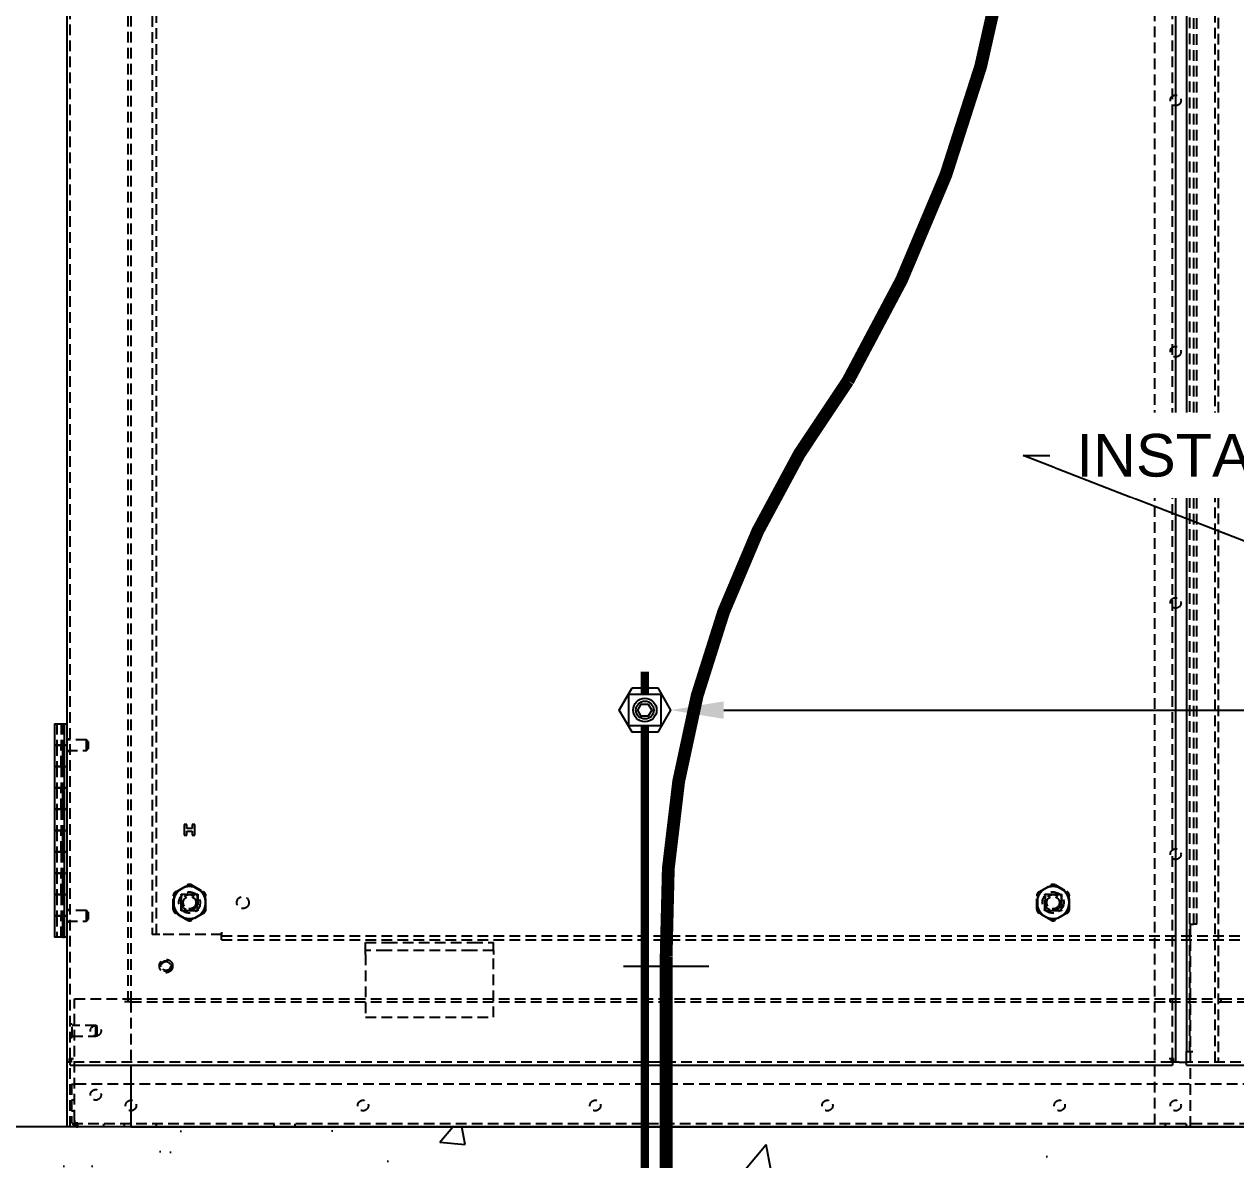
# Model space of a CAD drawing. Header units: feet. Extents: x -208 to 2089, y -974 to 342.
# Drawn here: x 1051.3 to 1079.71, y 93.46 to 120.08 of the extents above; entities that cross this region are included whole.
import ezdxf
from ezdxf import colors
from ezdxf.entities.mleader import LeaderData, LeaderLine
from ezdxf.math import Vec2, Vec3

# ---------------------------------------------------------------- set-up
doc = ezdxf.new("R2010")
doc.units = ezdxf.units.FT
doc.header["$MEASUREMENT"] = 0
doc.linetypes.add('HIDDEN', pattern=[0.375, 0.25, -0.125])
for name, color, linetype in [('CONC-HATCH', 253, 'Continuous'), ('E-CABL-FO', 120, 'FIBER_OPTIC'), ('E-CABL-UG4', 64, 'GROUND_WIRE_G4'), ('E-DETL', 7, 'Continuous'), ('E-EQPM-ENCL', 8, 'Continuous'), ('G-ANNO-TEXT', 1, 'Continuous')]:
    doc.layers.add(name, color=color, linetype=linetype)
doc.styles.add('NEI-A', font='arial.ttf', dxfattribs={"height": 0.1})
doc.linetypes.add('FIBER_OPTIC', pattern='A,0.2,-0.05,0,-0.05,0.2,-0.15,["FO",Standard,S=0.1,R=0,X=-0.04,Y=-0.05],-0.25,0.2,-0.05,0,-0.05', length=1.2)
doc.linetypes.add('GROUND_WIRE_G4', pattern='A,1,-0.2,["G4",Standard,S=0.1,R=0,X=-0.1,Y=-0.05],-0.2', length=1.4)

msp = doc.modelspace()

# ---------------------------------------------------------------- hatches: boundary and pattern name
at = {"layer": 'CONC-HATCH'}
h = msp.add_hatch(dxfattribs=at)
h.set_pattern_fill('AR-CONC', color=256)
h.set_pattern_definition([(50, (1053.63, 57.507), (7.1726, -0.6275), [0.75, -8.25]), (355, (1053.63, 57.507), (-1.3875, 7.5219), [0.6, -6.6]), (100.451, (1054.228, 57.4545), (5.7851, 6.8944), [0.6374, -7.0114]), (46.184, (1053.63, 59.507), (10.6724, -1.6552), [1.125, -12.375]), (96.636, (1054.52, 59.369), (9.3466, 9.7412), [0.9561, -10.5171]), (351.184, (1053.63, 59.507), (9.3466, 9.7412), [0.9, -9.9]), (21, (1054.63, 59.007), (5.96907, -4.0262), [0.75, -8.25]), (326, (1054.63, 59.007), (2.43315, 7.2515), [0.6, -6.6]), (71.451, (1055.1276, 58.671), (8.4022, 3.2253), [0.6374, -7.0114]), (37.5, (1053.6301, 57.5068), (0.1216, 3.32894), [0, -6.52, 0, -6.7, 0, -6.625]), (7.5, (1053.63, 57.5068), (2.6307, 3.94412), [0, -3.82, 0, -6.37, 0, -2.525]), (327.5, (1051.4, 57.5068), (5.33822, -0.22555), [0, -2.5, 0, -7.8, 0, -10.35]), (317.5, (1050.4, 57.507), (5.83186, 1.00105), [0, -3.25, 0, -5.18, 0, -7.35])])
h.paths.add_polyline_path([(1091.24978, 94.22906), (1091.24978, 90.22906), (1110.30141, 90.22906), (1110.30141, 94.22906), (1102.80141, 94.22906), (1102.8014, 94.22905)])
h.paths.add_polyline_path([(1089.24978, 90.22906), (1089.24978, 94.22906), (1067.35303, 94.22906), (1067.35303, 90.22906)])
h.paths.add_polyline_path([(1065.35303, 90.22906), (1065.35303, 94.22906), (1053.80141, 94.22906), (1046.30141, 94.22906), (1046.30141, 90.22906)])

# ---------------------------------------------------------------- linework, layer by layer
msp.add_line((1052.30141, 94.22906), (1046.30141, 94.22906))
at = {"flags": 128}
msp.add_lwpolyline([(1067.35303, 97.99029), (1065.35303, 97.99029)], dxfattribs=at)
at = {"layer": 'E-CABL-FO', "linetype": 'Continuous', "const_width": 0.3, "flags": 128}
msp.add_lwpolyline([(1074.79044, 133.81665), (1074.79044, 127.02501, -0.13387688), (1070.61842, 111.72272, 0.16576368), (1066.35303, 98.22906), (1066.35303, 65.22906)], format="xyb", dxfattribs=at)
at = {"layer": 'E-CABL-UG4', "linetype": 'Continuous', "const_width": 0.2, "flags": 128}
for points in [[(1065.85384, 104.36669), (1065.85384, 104.90255)], [(1065.85384, 103.63644), (1065.85384, 65.22906)]]:
    msp.add_lwpolyline(points, dxfattribs=at)
at = {"layer": 'E-DETL', "color": 4, "linetype": 'Continuous'}
for points in [[(1065.55241, 104.52148), (1066.15394, 104.52148), (1066.45471, 104.00054), (1066.15394, 103.4796), (1065.55241, 103.4796), (1065.25164, 104.00054)], [(1066.23455, 104.36669), (1065.47313, 104.36669), (1065.47313, 103.63644), (1066.23455, 103.63644)], [(1065.7702, 104.14063), (1065.93392, 104.14063), (1066.01578, 103.99884), (1065.93392, 103.85706), (1065.7702, 103.85706), (1065.68834, 103.99884)]]:
    msp.add_lwpolyline(points, close=True, dxfattribs=at)
at = {"layer": 'E-DETL'}
msp.add_lwpolyline([(1046.30141, 90.22906), (1110.30141, 90.22906), (1110.30141, 94.22906), (1046.30141, 94.22906)], close=True, dxfattribs=at)
at = {"layer": 'E-DETL', "color": 4, "linetype": 'Continuous'}
for radius in [0.27537, 0.20908]:
    msp.add_circle((1065.85384, 104.00156), radius, dxfattribs=at)
at = {"layer": 'E-EQPM-ENCL', "linetype": 'HIDDEN'}
for p, q in [((1077.80141, 154.15706), (1077.80141, 94.22906)), ((1052.37342, 95.82906), (1052.37342, 150.50665)), ((1053.72941, 149.15706), (1053.72941, 97.15706)), ((1053.80141, 149.15706), (1053.80141, 97.15706)), ((1078.22942, 95.82906), (1078.22942, 149.10705)), ((1078.62338, 149.11606), (1078.62338, 95.99906)), ((1079.22942, 95.74906), (1079.22942, 149.10706)), ((1079.30142, 149.10706), (1079.30142, 95.74906)), ((1054.30141, 147.64506), (1054.30141, 98.74106)), ((1054.39841, 98.74106), (1054.39841, 147.64506)), ((1078.72941, 98.97906), (1078.72941, 147.40706)), ((1078.80141, 98.97906), (1078.80141, 147.40706)), ((1052.0639, 103.67605), (1052.06391, 103.17706)), ((1052.16629, 103.67605), (1052.16629, 103.17706)), ((1052.20253, 103.67605), (1052.20253, 103.17706)), ((1052.24642, 103.67606), (1052.30141, 103.67606)), ((1052.0639, 103.17706), (1052.0639, 102.67706)), ((1052.1663, 102.67706), (1052.1663, 103.17706)), ((1052.20253, 103.17706), (1052.20253, 103.17706)), ((1052.23809, 103.17606), (1052.30141, 103.17606)), ((1052.24641, 103.17706), (1052.24641, 103.17706)), ((1052.30141, 103.17706), (1052.24641, 103.17706)), ((1052.37341, 103.31655), (1052.3014, 103.31655)), ((1052.76141, 103.30105), (1052.3014, 103.30105)), ((1052.37341, 103.31756), (1052.30142, 103.31756)), ((1052.76141, 103.30206), (1052.30142, 103.30206)), ((1052.80142, 103.26205), (1052.76141, 103.30206)), ((1052.76141, 103.05105), (1052.76141, 103.30105)), ((1052.8014, 103.26106), (1052.76141, 103.30105)), ((1052.80141, 103.26206), (1052.80142, 103.17706)), ((1052.80142, 103.17706), (1052.80141, 103.09206)), ((1052.3014, 103.05105), (1052.76141, 103.05105)), ((1052.3014, 103.03557), (1052.37341, 103.03557)), ((1052.30142, 103.05206), (1052.76141, 103.05206)), ((1052.30142, 103.03656), (1052.37341, 103.03656)), ((1052.76141, 103.05206), (1052.80142, 103.09206)), ((1052.76141, 103.05105), (1052.8014, 103.09106)), ((1052.80141, 103.09206), (1052.80141, 103.09106)), ((1052.0639, 102.67605), (1052.06391, 102.17706)), ((1052.16629, 102.67605), (1052.16629, 102.17706)), ((1052.20253, 102.67706), (1052.20253, 102.67706)), ((1052.20253, 102.67605), (1052.20253, 102.17706)), ((1052.24641, 102.67706), (1052.24641, 102.67706)), ((1052.24641, 102.67706), (1052.30141, 102.67706)), ((1052.30141, 102.67606), (1052.24642, 102.67605)), ((1052.0639, 102.17706), (1052.0639, 101.67706)), ((1052.1663, 101.67706), (1052.1663, 102.17706)), ((1052.20253, 102.17706), (1052.20253, 102.17706)), ((1052.23809, 102.17606), (1052.30141, 102.17606)), ((1052.24641, 102.17706), (1052.24641, 102.17706)), ((1052.30141, 102.17706), (1052.24641, 102.17706)), ((1052.0639, 101.67607), (1052.06391, 101.17706)), ((1052.16629, 101.67607), (1052.16629, 101.17706)), ((1052.20253, 101.67706), (1052.20253, 101.67706)), ((1052.20253, 101.67607), (1052.20253, 101.17706)), ((1052.24641, 101.67706), (1052.24641, 101.67706)), ((1052.24641, 101.67706), (1052.30141, 101.67706)), ((1052.30141, 101.67606), (1052.24642, 101.67607)), ((1052.0639, 101.17706), (1052.0639, 100.67706)), ((1052.1663, 100.67706), (1052.1663, 101.17706)), ((1052.20253, 101.17706), (1052.20253, 101.17706)), ((1052.23809, 101.17606), (1052.30141, 101.17606)), ((1052.24641, 101.17706), (1052.24641, 101.17706)), ((1052.30141, 101.17706), (1052.24641, 101.17706)), ((1055.11141, 101.31706), (1055.05141, 101.31706)), ((1055.05141, 101.31706), (1055.05141, 101.06706)), ((1055.11141, 101.22406), (1055.11141, 101.31706)), ((1055.24141, 101.22406), (1055.11141, 101.22406)), ((1055.11141, 101.06706), (1055.11141, 101.16006)), ((1055.11141, 101.16006), (1055.24141, 101.16006)), ((1055.30141, 101.31706), (1055.24141, 101.31706)), ((1055.24141, 101.31706), (1055.24141, 101.22406)), ((1055.24141, 101.16006), (1055.24141, 101.06706)), ((1055.30141, 101.06706), (1055.30141, 101.31706)), ((1055.05141, 101.06706), (1055.11141, 101.06706)), ((1055.24141, 101.06706), (1055.30141, 101.06706)), ((1052.0639, 100.67607), (1052.06391, 100.17706)), ((1052.16629, 100.67607), (1052.16629, 100.17706)), ((1052.20253, 100.67706), (1052.20253, 100.67706)), ((1052.20253, 100.67607), (1052.20253, 100.17706)), ((1052.24641, 100.67706), (1052.24641, 100.67706)), ((1052.24641, 100.67706), (1052.30141, 100.67706)), ((1052.30141, 100.67606), (1052.24642, 100.67606)), ((1052.0639, 100.17706), (1052.0639, 99.67706)), ((1052.1663, 99.67706), (1052.1663, 100.17706)), ((1052.20253, 100.17706), (1052.20253, 100.17706)), ((1052.23809, 100.17606), (1052.30141, 100.17606)), ((1052.24641, 100.17706), (1052.24641, 100.17706)), ((1052.24641, 100.17706), (1052.30141, 100.17706)), ((1054.84569, 99.74042), (1055.1232, 99.90064)), ((1055.13141, 99.88642), (1054.8539, 99.72622)), ((1055.49891, 99.72622), (1055.2214, 99.88642)), ((1055.22961, 99.90064), (1055.50711, 99.74042)), ((1075.0957, 99.74042), (1075.3732, 99.90064)), ((1075.38141, 99.88642), (1075.1039, 99.72622)), ((1075.74891, 99.72622), (1075.4714, 99.88642)), ((1075.47961, 99.90064), (1075.75712, 99.74042)), ((1052.0639, 99.67607), (1052.06391, 99.17706)), ((1052.16629, 99.67607), (1052.16629, 99.17706)), ((1052.20253, 99.67706), (1052.20253, 99.67706)), ((1052.20253, 99.67607), (1052.20253, 99.17706)), ((1052.24641, 99.67706), (1052.24641, 99.67706)), ((1052.24641, 99.67706), (1052.30141, 99.67706)), ((1052.30141, 99.67606), (1052.24642, 99.67607)), ((1054.79249, 99.32785), (1054.79249, 99.64827)), ((1054.80891, 99.64827), (1054.80891, 99.32785)), ((1054.98091, 99.68356), (1055.37191, 99.68356)), ((1054.98091, 99.29256), (1054.98091, 99.68356)), ((1054.98891, 99.48806), (1054.98891, 99.63556)), ((1054.98891, 99.34056), (1054.98891, 99.48806)), ((1055.17641, 99.67556), (1055.02891, 99.67556)), ((1055.32391, 99.67556), (1055.17641, 99.67556)), ((1055.36391, 99.48806), (1055.36391, 99.63556)), ((1055.36391, 99.34056), (1055.36391, 99.48806)), ((1055.37191, 99.68356), (1055.37191, 99.29256)), ((1055.5439, 99.64827), (1055.5439, 99.32785)), ((1055.56032, 99.32785), (1055.56032, 99.64827)), ((1075.04249, 99.32785), (1075.04249, 99.64827)), ((1075.05891, 99.64827), (1075.05891, 99.32785)), ((1075.23041, 99.68356), (1075.62141, 99.68356)), ((1075.23041, 99.29256), (1075.23041, 99.68356)), ((1075.23891, 99.63556), (1075.23891, 99.48806)), ((1075.23891, 99.48806), (1075.23891, 99.34056)), ((1075.42641, 99.67556), (1075.27891, 99.67556)), ((1075.57391, 99.67556), (1075.42641, 99.67556)), ((1075.61391, 99.63556), (1075.61391, 99.48806)), ((1075.61391, 99.48806), (1075.61391, 99.34056)), ((1075.62141, 99.68356), (1075.62141, 99.29256)), ((1075.7939, 99.64827), (1075.7939, 99.32785)), ((1075.81032, 99.32785), (1075.81032, 99.64827)), ((1052.0639, 99.17706), (1052.0639, 98.67706)), ((1052.1663, 98.67706), (1052.1663, 99.17706)), ((1052.20253, 99.17706), (1052.20253, 99.17706)), ((1052.23809, 99.17606), (1052.30141, 99.17606)), ((1052.24641, 99.17706), (1052.24641, 99.17706)), ((1052.30141, 99.17706), (1052.24641, 99.17706)), ((1052.37341, 99.31657), (1052.3014, 99.31657)), ((1052.76141, 99.30106), (1052.3014, 99.30106)), ((1052.37341, 99.31756), (1052.30142, 99.31756)), ((1052.76141, 99.30206), (1052.30142, 99.30206)), ((1052.80142, 99.26206), (1052.76141, 99.30206)), ((1052.76141, 99.05106), (1052.76141, 99.30106)), ((1052.8014, 99.26105), (1052.76141, 99.30106)), ((1052.80141, 99.26206), (1052.80142, 99.17706)), ((1052.80142, 99.17706), (1052.80141, 99.09206)), ((1055.1232, 99.07548), (1054.84569, 99.2357)), ((1054.8539, 99.2499), (1055.13141, 99.08968)), ((1055.37191, 99.29256), (1054.98091, 99.29256)), ((1055.02891, 99.30056), (1055.17641, 99.30056)), ((1055.17641, 99.30056), (1055.32391, 99.30056)), ((1055.2214, 99.08968), (1055.49891, 99.2499)), ((1055.50711, 99.2357), (1055.22961, 99.07548)), ((1075.3732, 99.07548), (1075.0957, 99.2357)), ((1075.1039, 99.2499), (1075.38141, 99.08968)), ((1075.62141, 99.29256), (1075.23041, 99.29256)), ((1075.27891, 99.30056), (1075.42641, 99.30056)), ((1075.42641, 99.30056), (1075.57391, 99.30056)), ((1075.4714, 99.08968), (1075.74891, 99.2499)), ((1075.75712, 99.2357), (1075.47961, 99.07548)), ((1052.3014, 99.05106), (1052.76141, 99.05106)), ((1052.3014, 99.03556), (1052.37341, 99.03556)), ((1052.30142, 99.05206), (1052.76141, 99.05206)), ((1052.30142, 99.03656), (1052.37341, 99.03656)), ((1052.76141, 99.05206), (1052.80142, 99.09205)), ((1052.76141, 99.05106), (1052.8014, 99.09106)), ((1052.80141, 99.09206), (1052.80141, 99.09106)), ((1078.64941, 94.22906), (1078.64941, 98.97906)), ((1078.64941, 98.97906), (1078.72941, 98.97906)), ((1078.80141, 98.97906), (1078.72941, 98.97906)), ((1052.2464, 98.67706), (1052.24641, 98.67706)), ((1054.47841, 98.74106), (1054.30141, 98.74106)), ((1055.92941, 98.74106), (1054.47841, 98.74106)), ((1055.92941, 98.79006), (1055.92941, 98.74106)), ((1055.92941, 98.61306), (1055.92941, 98.74106)), ((1055.92941, 98.71006), (1100.67341, 98.71006)), ((1055.92941, 98.61306), (1100.67341, 98.61306)), ((1059.30141, 98.55056), (1059.80141, 98.55056)), ((1059.30141, 98.36306), (1059.30141, 98.55056)), ((1059.80141, 98.36306), (1059.30141, 98.36306)), ((1059.30141, 98.27306), (1059.30141, 98.36306)), ((1059.80141, 98.55056), (1061.80141, 98.55056)), ((1061.80141, 98.36306), (1059.80141, 98.36306)), ((1061.80141, 98.55056), (1062.30141, 98.55056)), ((1062.30141, 98.36306), (1061.80141, 98.36306)), ((1062.30141, 98.36306), (1062.30141, 98.55056)), ((1062.30141, 98.36306), (1062.30141, 98.27306)), ((1059.30141, 98.27306), (1059.30141, 96.80056)), ((1062.30141, 96.80056), (1062.30141, 98.27306)), ((1052.47666, 94.38106), (1052.47666, 97.22906)), ((1052.47666, 97.22906), (1053.8014, 97.22906)), ((1053.8014, 97.22906), (1078.1649, 97.22906)), ((1078.1649, 97.22906), (1078.1649, 97.15707)), ((1078.16491, 97.22906), (1079.36991, 97.22906)), ((1079.36991, 97.15707), (1079.36991, 97.22906)), ((1079.36991, 97.22906), (1102.80169, 97.22906)), ((1053.72941, 97.15706), (1053.64941, 97.15706)), ((1053.80141, 97.15706), (1053.72941, 97.15706)), ((1053.8014, 97.15707), (1078.1649, 97.15707)), ((1053.80141, 97.15706), (1053.80141, 95.67706)), ((1053.80141, 97.07706), (1053.80141, 97.07706)), ((1078.16491, 97.15706), (1078.16491, 97.15706)), ((1078.16491, 97.15706), (1079.36991, 97.15706)), ((1079.36991, 97.15707), (1102.80141, 97.15706)), ((1079.36991, 97.15706), (1079.36991, 97.15706)), ((1052.4234, 96.63531), (1052.37341, 96.63531)), ((1052.9784, 96.60406), (1052.4234, 96.60406)), ((1052.42341, 96.32281), (1052.42341, 96.63531)), ((1052.9784, 96.35406), (1052.9784, 96.60406)), ((1052.99841, 96.58405), (1052.9784, 96.60406)), ((1059.30141, 96.80056), (1062.30141, 96.80056)), ((1052.37341, 96.32281), (1052.4234, 96.32281)), ((1052.4234, 96.35406), (1052.9784, 96.35406)), ((1052.9784, 96.35406), (1052.99841, 96.37406)), ((1052.99841, 96.58406), (1052.99841, 96.37406)), ((1052.37342, 95.74906), (1052.39884, 95.74906)), ((1052.37343, 95.82906), (1052.37343, 95.82906)), ((1052.39883, 95.82907), (1052.39883, 95.74906)), ((1078.20401, 95.74906), (1052.39884, 95.74906)), ((1078.14942, 95.82906), (1078.14943, 95.82906)), ((1078.20401, 95.74906), (1078.20401, 95.82907)), ((1078.22942, 95.74906), (1078.20401, 95.74906)), ((1078.30143, 95.74906), (1078.30141, 95.74906)), ((1104.20397, 95.74906), (1078.55139, 95.74906)), ((1078.55139, 95.74906), (1078.55139, 95.74906)), ((1078.70339, 95.99906), (1078.70339, 95.99906)), ((1052.37341, 94.22906), (1052.37341, 95.67706)), ((1052.40466, 95.22906), (1052.47666, 95.22906)), ((1052.40466, 95.22906), (1052.40466, 94.38106)), ((1104.12616, 95.22906), (1052.47666, 95.22906)), ((1052.47666, 94.85406), (1052.40465, 94.85406)), ((1052.40465, 94.60405), (1052.47666, 94.60405)), ((1052.47666, 94.22906), (1052.47666, 94.38106)), ((1052.45294, 94.26994), (1052.50207, 94.32258)), ((1052.47666, 94.32257), (1052.55666, 94.32257)), ((1052.48199, 94.30106), (1052.47666, 94.30106)), ((1052.47666, 94.26995), (1052.55666, 94.26995)), ((1052.55666, 94.30106), (1052.48199, 94.30106)), ((1052.55666, 94.32258), (1052.55666, 94.30106)), ((1052.55666, 94.30106), (1052.55666, 94.29535)), ((1104.04616, 94.30106), (1052.55666, 94.30106)), ((1052.55666, 94.25182), (1052.55666, 94.29535)), ((1052.55666, 94.25182), (1052.55666, 94.22906)), ((1053.15465, 94.30106), (1053.15465, 94.22905)), ((1053.65465, 94.22905), (1053.65465, 94.30106)), ((1054.40466, 94.22906), (1054.40466, 94.30106)), ((1057.15465, 94.30106), (1057.15465, 94.22905)), ((1057.65465, 94.22905), (1057.65465, 94.30106)), ((1078.05141, 94.30106), (1078.05141, 94.22905)), ((1078.55141, 94.22905), (1078.55141, 94.30106))]:
    msp.add_line(p, q, dxfattribs=at)
at = {"layer": 'E-EQPM-ENCL', "linetype": 'Continuous'}
for p, q in [((1052.30142, 150.53206), (1052.30142, 95.74906)), ((1078.30142, 95.74906), (1078.30142, 149.10706)), ((1078.55139, 149.11606), (1078.55139, 95.99906)), ((1052.00891, 103.67606), (1052.23809, 103.67606)), ((1052.00891, 103.67605), (1052.00891, 103.17706)), ((1052.23809, 103.67606), (1052.24642, 103.67606)), ((1052.24642, 103.67706), (1052.30142, 103.67706)), ((1052.24642, 98.67706), (1052.24642, 103.67706)), ((1052.20253, 103.17706), (1052.00891, 103.17706)), ((1052.00891, 103.17706), (1052.00891, 102.67706)), ((1052.00891, 103.17606), (1052.23809, 103.17606)), ((1052.24641, 103.17706), (1052.20253, 103.17706)), ((1052.20253, 102.67706), (1052.20253, 103.17706)), ((1052.00891, 102.67706), (1052.20253, 102.67706)), ((1052.23809, 102.67606), (1052.00891, 102.67606)), ((1052.00891, 102.67605), (1052.00891, 102.17706)), ((1052.20253, 102.67706), (1052.24641, 102.67706)), ((1052.24642, 102.67605), (1052.23809, 102.67606)), ((1052.20253, 102.17706), (1052.00891, 102.17706)), ((1052.00891, 102.17706), (1052.00891, 101.67706)), ((1052.00891, 102.17606), (1052.23809, 102.17606)), ((1052.24641, 102.17706), (1052.20253, 102.17706)), ((1052.20253, 101.67706), (1052.20253, 102.17706)), ((1052.00891, 101.67706), (1052.20253, 101.67706)), ((1052.00891, 101.67607), (1052.00891, 101.17706)), ((1052.23809, 101.67606), (1052.00891, 101.67606)), ((1052.20253, 101.67706), (1052.24641, 101.67706)), ((1052.24642, 101.67607), (1052.23809, 101.67606)), ((1052.20253, 101.17706), (1052.00891, 101.17706)), ((1052.00891, 101.17706), (1052.00891, 100.67706)), ((1052.00891, 101.17606), (1052.23809, 101.17606)), ((1052.24641, 101.17706), (1052.20253, 101.17706)), ((1052.20253, 100.67706), (1052.20253, 101.17706)), ((1052.00891, 100.67706), (1052.20253, 100.67706)), ((1052.00891, 100.67607), (1052.00891, 100.17706)), ((1052.23809, 100.67606), (1052.00891, 100.67606)), ((1052.20253, 100.67706), (1052.24641, 100.67706)), ((1052.24642, 100.67606), (1052.23809, 100.67606)), ((1052.20253, 100.17706), (1052.00891, 100.17706)), ((1052.00891, 100.17706), (1052.00891, 99.67706)), ((1052.00891, 100.17606), (1052.23809, 100.17606)), ((1052.24641, 100.17706), (1052.20253, 100.17706)), ((1052.20253, 99.67706), (1052.20253, 100.17706)), ((1052.00891, 99.67706), (1052.20253, 99.67706)), ((1052.00891, 99.67607), (1052.00891, 99.17706)), ((1052.23809, 99.67606), (1052.00891, 99.67606)), ((1052.20253, 99.67706), (1052.24641, 99.67706)), ((1052.24642, 99.67607), (1052.23809, 99.67606)), ((1052.20253, 99.17706), (1052.00891, 99.17706)), ((1052.00891, 99.17706), (1052.00891, 98.67706)), ((1052.00891, 99.17606), (1052.23809, 99.17606)), ((1052.24641, 99.17706), (1052.20253, 99.17706)), ((1052.20253, 98.67706), (1052.20253, 99.17706)), ((1052.20253, 98.67706), (1052.00891, 98.67706)), ((1052.20253, 98.67706), (1052.2464, 98.67706)), ((1052.24641, 98.67606), (1052.2464, 98.67706)), ((1052.30141, 98.67606), (1052.24641, 98.67606)), ((1052.30142, 98.67706), (1052.24642, 98.67706)), ((1052.30141, 95.74906), (1052.30141, 94.22906)), ((1052.34971, 95.74906), (1052.30142, 95.74906)), ((1052.37343, 95.82906), (1052.34971, 95.82906)), ((1052.34971, 95.74906), (1052.37342, 95.74906)), ((1052.34972, 95.82907), (1052.34972, 95.74906)), ((1052.37342, 95.67706), (1052.37343, 95.82906)), ((1052.37343, 95.82906), (1052.45343, 95.82906)), ((1078.14943, 95.82906), (1078.22943, 95.82906)), ((1078.22943, 95.82906), (1078.22942, 95.67706)), ((1078.25314, 95.74906), (1078.22942, 95.74906)), ((1078.25314, 95.82906), (1078.22943, 95.82906)), ((1078.25314, 95.74906), (1078.25314, 95.82907)), ((1078.30142, 95.74906), (1078.25314, 95.74906)), ((1078.38141, 95.74906), (1078.30143, 95.74906)), ((1078.38141, 95.74906), (1078.55139, 95.74906)), ((1078.55239, 95.99906), (1078.55139, 95.99906)), ((1078.55139, 95.77016), (1078.55139, 95.79806)), ((1078.55139, 95.79806), (1078.55239, 95.79806)), ((1078.55139, 95.67706), (1078.55139, 95.77016)), ((1078.55139, 95.77016), (1078.55239, 95.77016)), ((1078.55239, 95.82906), (1078.55239, 95.99906)), ((1078.55239, 95.99906), (1078.70339, 95.99906)), ((1078.55239, 95.77016), (1078.55239, 95.82906)), ((1052.37342, 95.67706), (1078.22942, 95.67706)), ((1053.80141, 95.67706), (1053.80141, 94.22906)), ((1078.55139, 95.67706), (1104.22939, 95.67706)), ((1052.45341, 94.22906), (1052.30141, 94.22906)), ((1053.80141, 94.22906), (1052.45341, 94.22906)), ((1053.80141, 94.22906), (1102.8014, 94.22905))]:
    msp.add_line(p, q, dxfattribs=at)
at = {"layer": 'E-EQPM-ENCL', "linetype": 'HIDDEN'}
for points in [[(1052.76141, 103.17706), (1052.76141, 103.18241, 0.00000074), (1052.76141, 103.18787, 0.00000069), (1052.76141, 103.19344, 0.00000069), (1052.76141, 103.1991, 0.00000073), (1052.76141, 103.20484, 0.00000077), (1052.76141, 103.21064, 0.0000008), (1052.76141, 103.21647, 0.00000083), (1052.76141, 103.22231, 0.00000088), (1052.76141, 103.22814, 0.00000093), (1052.76141, 103.23394, 0.00000099), (1052.76141, 103.23967, 0.00000106), (1052.76141, 103.24531, 0.00000114), (1052.76141, 103.25082, 0.00000124), (1052.76141, 103.25619, 0.00000136), (1052.76141, 103.26137, 0.0000015), (1052.76141, 103.26634, 0.00000166), (1052.76141, 103.27106, 0.00000189), (1052.76141, 103.27552, 0.00000219), (1052.76141, 103.27969, 0.00000249), (1052.76141, 103.28355, 0.00000274), (1052.76141, 103.28706, 0.00000357), (1052.76141, 103.29023, 0.00000526), (1052.76141, 103.29304, 0.00000542), (1052.76141, 103.29546, 0.00000262), (1052.76141, 103.29746, 0.00001054), (1052.76141, 103.29917, 0.00003789), (1052.76141, 103.30071, 0.00005425), (1052.76141, 103.30206, 0.0000643)], [(1052.76141, 103.30206), (1052.76141, 103.30192, -0.00327441), (1052.76141, 103.30152, -0.00037767), (1052.76141, 103.30085, -0.00013137), (1052.76141, 103.29995, -0.00006615), (1052.76141, 103.29882, -0.00003975), (1052.76141, 103.29748, -0.00002696), (1052.76141, 103.29594, -0.00001936), (1052.76141, 103.29421, -0.00001454), (1052.76141, 103.29232, -0.0000115), (1052.76141, 103.29029, -0.00000965), (1052.76141, 103.28812, -0.00000756), (1052.76141, 103.28581, -0.00000491), (1052.76141, 103.28336, -0.00000238), (1052.76141, 103.28073, 0.00000044), (1052.76141, 103.27786, 0.00000114), (1052.76141, 103.27476, 0.0000005), (1052.76141, 103.27144, 0.00000031), (1052.76141, 103.26789, 0.0000004), (1052.76141, 103.2641, 0.00000041), (1052.76141, 103.26008, 0.00000036), (1052.76141, 103.25582, 0.00000033), (1052.76141, 103.25134, 0.00000032), (1052.76141, 103.24663, 0.0000003), (1052.76141, 103.24171, 0.00000029), (1052.76141, 103.23658, 0.00000027), (1052.76141, 103.23125, 0.00000026), (1052.76141, 103.22573, 0.00000025), (1052.76141, 103.22004, 0.00000025), (1052.76141, 103.2142, 0.00000024), (1052.76141, 103.20823, 0.00000023), (1052.76141, 103.20214, 0.00000023), (1052.76141, 103.19595, 0.00000023), (1052.76141, 103.18969, 0.00000022), (1052.76141, 103.18339, 0.00000022), (1052.76141, 103.17706, 0.00000022), (1052.76141, 103.17073, 0.00000022), (1052.76141, 103.16442, 0.00000022), (1052.76141, 103.15817, 0.00000022), (1052.76141, 103.15198, 0.00000023), (1052.76141, 103.14589, 0.00000023), (1052.76141, 103.13992, 0.00000023), (1052.76141, 103.13407, 0.00000024), (1052.76141, 103.12839, 0.00000025), (1052.76141, 103.12287, 0.00000025), (1052.76141, 103.11754, 0.00000026), (1052.76141, 103.11241, 0.00000027), (1052.76141, 103.10749, 0.00000029), (1052.76141, 103.10278, 0.0000003), (1052.76141, 103.0983, 0.00000032), (1052.76141, 103.09404, 0.00000033), (1052.76141, 103.09002, 0.00000036), (1052.76141, 103.08623, 0.00000041), (1052.76141, 103.08268, 0.0000004), (1052.76141, 103.07936, 0.0000003), (1052.76141, 103.07626, 0.0000005), (1052.76141, 103.07339, 0.00000117), (1052.76141, 103.07076, 0.00000043), (1052.76141, 103.0683, -0.00000255), (1052.76141, 103.066, -0.00000488), (1052.76141, 103.06383, -0.00000683), (1052.76141, 103.0618, -0.00000978), (1052.76141, 103.0599, -0.00001473), (1052.76141, 103.05818, -0.00001405), (1052.76141, 103.05664, -0.00000403), (1052.76141, 103.05533, -0.00002893), (1052.76141, 103.05417, -0.00011158), (1052.76141, 103.05308, -0.00014925), (1052.76141, 103.05206, -0.00015521)], [(1052.76141, 103.05206), (1052.76141, 103.05224, 0.00173754), (1052.76141, 103.05277, 0.00013601), (1052.76141, 103.05368, 0.00004683), (1052.76141, 103.05496, 0.00002481), (1052.76141, 103.05662, 0.00001493), (1052.76141, 103.05866, 0.00001011), (1052.76141, 103.06109, 0.00000723), (1052.76141, 103.06389, 0.00000554), (1052.76141, 103.06706, 0.00000434), (1052.76141, 103.07058, 0.00000354), (1052.76141, 103.07443, 0.00000293), (1052.76141, 103.0786, 0.00000249), (1052.76141, 103.08306, 0.00000215), (1052.76141, 103.08779, 0.00000189), (1052.76141, 103.09276, 0.00000167), (1052.76141, 103.09793, 0.00000149), (1052.76141, 103.1033, 0.00000136), (1052.76141, 103.10881, 0.00000126), (1052.76141, 103.11446, 0.00000113), (1052.76141, 103.12018, 0.000001), (1052.76141, 103.12594, 0.00000101), (1052.76141, 103.13181, 0.00000108), (1052.76141, 103.13783, 0.00000082), (1052.76141, 103.14349, 0.00000037), (1052.76141, 103.14861, 0.00000101), (1052.76141, 103.15502, 0.00000159), (1052.76141, 103.16463, 0.00000081), (1052.76141, 103.17706, 0.00000045)], [(1055.1764, 99.86366), (1055.15432, 99.86305, 0.01676947), (1055.1317, 99.86099, 0.01527303), (1055.10849, 99.85744, 0.01490763), (1055.08487, 99.85234, 0.01602966), (1055.06098, 99.84547, 0.0165488), (1055.037, 99.83683, 0.01694714), (1055.0131, 99.82628, 0.01720193), (1054.9895, 99.81386, 0.01771347), (1054.96642, 99.79946, 0.01797865), (1054.94406, 99.78318, 0.01835668), (1054.92269, 99.76499, 0.01854615), (1054.90248, 99.74505, 0.01882234), (1054.88371, 99.72342, 0.01894333), (1054.86652, 99.70031, 0.01908499), (1054.85114, 99.67585, 0.01912565), (1054.83765, 99.6503, 0.01912555), (1054.82623, 99.62386, 0.01908497), (1054.81688, 99.59679, 0.0189436), (1054.80972, 99.56932, 0.01882219), (1054.80465, 99.54172, 0.01854541), (1054.80173, 99.51421, 0.018357), (1054.8008, 99.48702, 0.01797919), (1054.80184, 99.46037, 0.01771233), (1054.80465, 99.4344, 0.01720814), (1054.80916, 99.40932, 0.01694944), (1054.81516, 99.38519, 0.01648833), (1054.82255, 99.36215, 0.0160279), (1054.83108, 99.34031, 0.01529128), (1054.8406, 99.31979, 0.01524909), (1054.85112, 99.30026, 0.01466569), (1054.86278, 99.28138, 0.01466571), (1054.87579, 99.26287, 0.01524918), (1054.89044, 99.24457, 0.01529137), (1054.9067, 99.22664, 0.01602795), (1054.92459, 99.20938, 0.01648835), (1054.94406, 99.19294, 0.01694945), (1054.96514, 99.17752, 0.01720812), (1054.9877, 99.16329, 0.01771228), (1055.01172, 99.1505, 0.01797911), (1055.037, 99.13928, 0.0183569), (1055.06344, 99.12987, 0.01854528), (1055.0908, 99.12234, 0.01882202), (1055.11892, 99.1169, 0.01894343), (1055.14753, 99.11356, 0.01908482), (1055.17641, 99.11248, 0.01912533), (1055.20528, 99.11356, 0.01912533), (1055.23389, 99.1169, 0.01908482), (1055.26201, 99.12234, 0.01894343), (1055.28937, 99.12987, 0.01882202), (1055.31581, 99.13928, 0.01854528), (1055.34109, 99.1505, 0.0183569), (1055.36511, 99.16329, 0.01797911), (1055.38767, 99.17752, 0.01771228), (1055.40875, 99.19294, 0.01720812), (1055.42822, 99.20938, 0.01694945), (1055.44612, 99.22664, 0.01648835), (1055.46237, 99.24457, 0.01602795), (1055.47703, 99.26287, 0.01529136), (1055.49003, 99.28138, 0.01524918), (1055.50169, 99.30026, 0.01466573), (1055.51221, 99.31979, 0.01466573), (1055.52173, 99.34031, 0.01524916), (1055.53026, 99.36215, 0.01529135), (1055.53765, 99.38519, 0.01602794), (1055.54365, 99.40932, 0.0164884), (1055.54816, 99.4344, 0.01694963), (1055.55097, 99.46037, 0.01720818), (1055.55201, 99.48702, 0.01771197), (1055.55108, 99.51421, 0.01797936), (1055.54816, 99.54172, 0.01835866), (1055.54309, 99.56932, 0.01854505), (1055.53593, 99.59679, 0.01881632), (1055.52658, 99.62386, 0.01894518), (1055.51516, 99.6503, 0.0191065), (1055.50167, 99.67585, 0.01911973), (1055.48629, 99.70031, 0.01904884), (1055.46911, 99.72342, 0.01910648), (1055.45033, 99.74505, 0.01921051), (1055.43008, 99.76499, 0.01874422), (1055.40875, 99.78318, 0.01764432), (1055.38657, 99.79944, 0.01863802), (1055.36331, 99.81386, 0.0208223), (1055.339, 99.82633, 0.01677562), (1055.31581, 99.83683, 0.00827493), (1055.2946, 99.84529, 0.02076932), (1055.26794, 99.85234, 0.03382747), (1055.22803, 99.85847, 0.01794514), (1055.1764, 99.86366, 0.01017645)], [(1075.42641, 99.11246), (1075.44849, 99.11307, 0.01676944), (1075.47111, 99.11513, 0.01527301), (1075.49432, 99.11868, 0.01490761), (1075.51794, 99.12378, 0.01602965), (1075.54184, 99.13065, 0.01654879), (1075.56581, 99.13929, 0.01694714), (1075.58971, 99.14984, 0.01720193), (1075.61331, 99.16226, 0.01771347), (1075.63639, 99.17666, 0.01797867), (1075.65875, 99.19294, 0.0183567), (1075.68013, 99.21113, 0.01854617), (1075.70033, 99.23107, 0.01882238), (1075.7191, 99.2527, 0.01894337), (1075.73629, 99.27581, 0.01908503), (1075.75167, 99.30027, 0.0191257), (1075.76517, 99.32582, 0.01912559), (1075.77658, 99.35226, 0.01908502), (1075.78593, 99.37933, 0.01894364), (1075.79309, 99.4068, 0.01882223), (1075.79816, 99.4344, 0.01854545), (1075.80108, 99.46191, 0.01835703), (1075.80201, 99.4891, 0.01797922), (1075.80097, 99.51575, 0.01771235), (1075.79816, 99.54172, 0.01720816), (1075.79365, 99.5668, 0.01694946), (1075.78765, 99.59093, 0.01648834), (1075.78026, 99.61397, 0.01602791), (1075.77173, 99.63581, 0.01529128), (1075.76221, 99.65633, 0.01524909), (1075.75169, 99.67586, 0.01466568), (1075.74003, 99.69474, 0.01466571), (1075.72703, 99.71325, 0.01524918), (1075.71237, 99.73155, 0.01529137), (1075.69612, 99.74948, 0.01602795), (1075.67822, 99.76674, 0.01648835), (1075.65875, 99.78318, 0.01694945), (1075.63767, 99.7986, 0.01720812), (1075.61511, 99.81283, 0.01771228), (1075.59109, 99.82561, 0.01797911), (1075.56581, 99.83684, 0.0183569), (1075.53937, 99.84625, 0.01854528), (1075.51201, 99.85378, 0.01882202), (1075.48389, 99.85922, 0.01894343), (1075.45528, 99.86256, 0.01908482), (1075.42641, 99.86364, 0.01912533), (1075.39753, 99.86256, 0.01912533), (1075.36892, 99.85922, 0.01908482), (1075.3408, 99.85378, 0.01894343), (1075.31344, 99.84625, 0.01882202), (1075.287, 99.83684, 0.01854528), (1075.26172, 99.82561, 0.0183569), (1075.2377, 99.81283, 0.01797911), (1075.21514, 99.7986, 0.01771228), (1075.19406, 99.78318, 0.01720812), (1075.17459, 99.76674, 0.01694945), (1075.1567, 99.74948, 0.01648835), (1075.14044, 99.73155, 0.01602795), (1075.12579, 99.71325, 0.01529137), (1075.11278, 99.69474, 0.01524918), (1075.10112, 99.67586, 0.01466572), (1075.0906, 99.65633, 0.01466571), (1075.08108, 99.63581, 0.01524914), (1075.07255, 99.61397, 0.01529133), (1075.06516, 99.59093, 0.01602793), (1075.05916, 99.5668, 0.0164884), (1075.05465, 99.54172, 0.01694963), (1075.05184, 99.51575, 0.01720818), (1075.0508, 99.4891, 0.01771198), (1075.05173, 99.46191, 0.01797938), (1075.05465, 99.4344, 0.01835868), (1075.05972, 99.4068, 0.01854508), (1075.06688, 99.37933, 0.01881635), (1075.07623, 99.35226, 0.01894522), (1075.08765, 99.32582, 0.01910654), (1075.10114, 99.30027, 0.01911978), (1075.11652, 99.27581, 0.01904888), (1075.1337, 99.2527, 0.01910652), (1075.15248, 99.23107, 0.01921055), (1075.17273, 99.21113, 0.01874426), (1075.19406, 99.19294, 0.01764436), (1075.21624, 99.17667, 0.01863805), (1075.2395, 99.16226, 0.02082234), (1075.26381, 99.14979, 0.01677564), (1075.287, 99.13929, 0.00827494), (1075.30821, 99.13083, 0.02076934), (1075.33487, 99.12378, 0.03382749), (1075.37478, 99.11765, 0.01794514), (1075.42641, 99.11246, 0.01017645)], [(1052.76141, 99.17706), (1052.76141, 99.18241, 0.00000074), (1052.76141, 99.18787, 0.00000069), (1052.76141, 99.19344, 0.00000069), (1052.76141, 99.1991, 0.00000073), (1052.76141, 99.20484, 0.00000077), (1052.76141, 99.21063, 0.0000008), (1052.76141, 99.21646, 0.00000083), (1052.76141, 99.22231, 0.00000088), (1052.76141, 99.22814, 0.00000093), (1052.76141, 99.23394, 0.00000099), (1052.76141, 99.23967, 0.00000106), (1052.76141, 99.24531, 0.00000114), (1052.76141, 99.25082, 0.00000124), (1052.76141, 99.25618, 0.00000136), (1052.76141, 99.26136, 0.0000015), (1052.76141, 99.26633, 0.00000166), (1052.76141, 99.27106, 0.00000189), (1052.76141, 99.27552, 0.00000219), (1052.76141, 99.27969, 0.00000249), (1052.76141, 99.28354, 0.00000274), (1052.76141, 99.28705, 0.00000357), (1052.76141, 99.29023, 0.00000526), (1052.76141, 99.29304, 0.00000542), (1052.76141, 99.29546, 0.00000262), (1052.76141, 99.29745, 0.00001054), (1052.76141, 99.29917, 0.00003789), (1052.76141, 99.3007, 0.00005427), (1052.76141, 99.30206, 0.00006434)], [(1052.76141, 99.30206), (1052.76141, 99.30191, -0.00330817), (1052.76141, 99.30152, -0.00037873), (1052.76141, 99.30085, -0.00013156), (1052.76141, 99.29995, -0.00006621), (1052.76141, 99.29882, -0.00003977), (1052.76141, 99.29748, -0.00002698), (1052.76141, 99.29594, -0.00001937), (1052.76141, 99.29421, -0.00001455), (1052.76141, 99.29232, -0.0000115), (1052.76141, 99.29029, -0.00000965), (1052.76141, 99.28812, -0.00000756), (1052.76141, 99.28581, -0.00000491), (1052.76141, 99.28336, -0.00000238), (1052.76141, 99.28073, 0.00000044), (1052.76141, 99.27786, 0.00000114), (1052.76141, 99.27476, 0.0000005), (1052.76141, 99.27144, 0.00000031), (1052.76141, 99.26789, 0.0000004), (1052.76141, 99.2641, 0.00000041), (1052.76141, 99.26008, 0.00000036), (1052.76141, 99.25582, 0.00000033), (1052.76141, 99.25134, 0.00000032), (1052.76141, 99.24663, 0.0000003), (1052.76141, 99.24171, 0.00000029), (1052.76141, 99.23658, 0.00000027), (1052.76141, 99.23125, 0.00000026), (1052.76141, 99.22573, 0.00000025), (1052.76141, 99.22004, 0.00000025), (1052.76141, 99.2142, 0.00000024), (1052.76141, 99.20823, 0.00000023), (1052.76141, 99.20214, 0.00000023), (1052.76141, 99.19595, 0.00000023), (1052.76141, 99.18969, 0.00000022), (1052.76141, 99.18339, 0.00000022), (1052.76141, 99.17706, 0.00000022), (1052.76141, 99.17073, 0.00000022), (1052.76141, 99.16442, 0.00000022), (1052.76141, 99.15817, 0.00000022), (1052.76141, 99.15198, 0.00000023), (1052.76141, 99.14589, 0.00000023), (1052.76141, 99.13992, 0.00000023), (1052.76141, 99.13407, 0.00000024), (1052.76141, 99.12839, 0.00000025), (1052.76141, 99.12287, 0.00000025), (1052.76141, 99.11754, 0.00000026), (1052.76141, 99.11241, 0.00000027), (1052.76141, 99.10749, 0.00000029), (1052.76141, 99.10278, 0.0000003), (1052.76141, 99.0983, 0.00000032), (1052.76141, 99.09404, 0.00000033), (1052.76141, 99.09002, 0.00000036), (1052.76141, 99.08623, 0.00000041), (1052.76141, 99.08268, 0.0000004), (1052.76141, 99.07936, 0.0000003), (1052.76141, 99.07626, 0.0000005), (1052.76141, 99.07339, 0.00000117), (1052.76141, 99.07076, 0.00000043), (1052.76141, 99.0683, -0.00000255), (1052.76141, 99.066, -0.00000488), (1052.76141, 99.06383, -0.00000683), (1052.76141, 99.0618, -0.00000978), (1052.76141, 99.0599, -0.00001473), (1052.76141, 99.05817, -0.00001405), (1052.76141, 99.05664, -0.00000403), (1052.76141, 99.05533, -0.00002892), (1052.76141, 99.05417, -0.0001115), (1052.76141, 99.05307, -0.00014902), (1052.76141, 99.05206, -0.00015484)], [(1052.76141, 99.05206), (1052.76141, 99.05223, 0.0017324), (1052.76141, 99.05277, 0.00013592), (1052.76141, 99.05368, 0.00004682), (1052.76141, 99.05495, 0.0000248), (1052.76141, 99.05662, 0.00001493), (1052.76141, 99.05866, 0.00001011), (1052.76141, 99.06109, 0.00000723), (1052.76141, 99.06389, 0.00000554), (1052.76141, 99.06706, 0.00000434), (1052.76141, 99.07057, 0.00000354), (1052.76141, 99.07443, 0.00000293), (1052.76141, 99.0786, 0.00000249), (1052.76141, 99.08306, 0.00000215), (1052.76141, 99.08778, 0.00000189), (1052.76141, 99.09276, 0.00000167), (1052.76141, 99.09793, 0.00000149), (1052.76141, 99.10329, 0.00000136), (1052.76141, 99.10881, 0.00000126), (1052.76141, 99.11446, 0.00000113), (1052.76141, 99.12018, 0.000001), (1052.76141, 99.12593, 0.00000101), (1052.76141, 99.13181, 0.00000108), (1052.76141, 99.13782, 0.00000082), (1052.76141, 99.14348, 0.00000037), (1052.76141, 99.14861, 0.00000101), (1052.76141, 99.15502, 0.00000159), (1052.76141, 99.16463, 0.00000081), (1052.76141, 99.17706, 0.00000045)]]:
    msp.add_lwpolyline(points, format="xyb", dxfattribs=at)
for centre, radius in [((1078.30141, 118.30026), 0.125), ((1078.30141, 112.40746), 0.125), ((1078.30141, 106.51466), 0.125), ((1078.30141, 100.62186), 0.125), ((1055.17641, 99.48806), 0.25), ((1075.42641, 99.48806), 0.25), ((1055.17641, 99.48806), 0.1875), ((1055.17641, 99.48806), 0.1475), ((1056.42641, 99.48806), 0.1405), ((1075.42641, 99.48806), 0.1875), ((1075.42641, 99.48806), 0.1475), ((1054.62342, 97.99906), 0.15625), ((1054.62342, 97.99906), 0.125), ((1054.62341, 97.99906), 0.105), ((1052.97666, 96.47906), 0.125), ((1052.97666, 94.97906), 0.125), ((1053.80141, 94.72906), 0.125), ((1059.24585, 94.72906), 0.125), ((1064.69029, 94.72906), 0.125), ((1070.13474, 94.72906), 0.125), ((1075.57918, 94.72906), 0.125), ((1078.30141, 94.72906), 0.125)]:
    msp.add_circle(centre, radius, dxfattribs=at)
for centre, radius, start, end in [((1054.89891, 99.64827), 0.10641, 120, 180), ((1054.89891, 99.64827), 0.09, 120, 180), ((1055.17641, 99.80849), 0.10641, 60, 120), ((1055.17641, 99.80849), 0.09, 60, 120), ((1055.45391, 99.64827), 0.09, 0, 60), ((1055.45391, 99.64827), 0.10641, 0, 60), ((1075.14891, 99.64827), 0.10641, 120, 180), ((1075.14891, 99.64827), 0.09, 120, 180), ((1075.42641, 99.80849), 0.10641, 60, 120), ((1075.42641, 99.80849), 0.09, 60, 120), ((1075.70391, 99.64827), 0.09, 0, 60), ((1075.70391, 99.64827), 0.10641, 0, 60), ((1055.02891, 99.63556), 0.04, 90, 180), ((1055.32391, 99.63556), 0.04, 0, 90), ((1075.27891, 99.63556), 0.04, 90, 180), ((1075.57391, 99.63556), 0.04, 0, 90), ((1054.89891, 99.32784), 0.10641, 180, 240), ((1054.89891, 99.32784), 0.09, 180, 240), ((1055.02891, 99.34056), 0.04, 180, 270), ((1055.32391, 99.34056), 0.04, 270, 0), ((1055.45391, 99.32784), 0.09, 300, 0), ((1055.45391, 99.32784), 0.10641, 300, 0), ((1075.14891, 99.32784), 0.10641, 180, 240), ((1075.14891, 99.32784), 0.09, 180, 240), ((1075.27891, 99.34056), 0.04, 180, 270), ((1075.57391, 99.34056), 0.04, 270, 0), ((1075.70391, 99.32784), 0.09, 300, 0), ((1075.70391, 99.32784), 0.10641, 300, 0), ((1055.17641, 99.16763), 0.10641, 240, 300), ((1055.17641, 99.16763), 0.09, 240, 300), ((1075.42641, 99.16763), 0.10641, 240, 300), ((1075.42641, 99.16763), 0.09, 240, 300), ((1052.55666, 94.38106), 0.152, 180, 226.97418), ((1052.55666, 94.38106), 0.08, 180, 226.97418), ((1052.55666, 94.38106), 0.152, 226.97418, 238.24314), ((1052.55666, 94.38106), 0.152, 238.24314, 270), ((1052.55666, 94.38106), 0.08, 226.97418, 270)]:
    msp.add_arc(centre, radius, start, end, dxfattribs=at)

# ---------------------------------------------------------------- next in the draw order: leaders
at = {"layer": 'G-ANNO-TEXT'}
ml = msp.add_multileader_mtext('Standard', dxfattribs=at)
ml.set_content('INSTALL BULKHEAD GROUND CONNECTORS AS NEEDED', color=256, style='NEI-A')
ml.set_leader_properties()
ml.build(insert=Vec2(0, 0))
ml.multileader.update_dxf_attribs({"dogleg_length": 0.0625, "arrow_head_size": 1.25, "scale": 10})
ctx = ml.context
ctx.base_point, ctx.scale, ctx.char_height, ctx.arrow_head_size, ctx.landing_gap_size, ctx.plane_origin = Vec3(1075.34902, 109.96792), 10, 1, 1.25, 0.625, Vec3(1055.73794, 90.2977)
notes = []
notes.append((ctx, [(1, (1, 1, 0), (1074.72402, 109.96792), (1, 0), 0.625, [(1, [(1066.45471, 104.00054), (1090.14814, 104.00054)], 0, [])])]))
ctx.mtext.insert, ctx.mtext.width, ctx.mtext.defined_height, ctx.mtext.flow_direction = Vec3(1075.97402, 110.47645), 39.3883015, 0.50853, 5
ctx.mtext.has_bg_fill, ctx.mtext.bg_color, ctx.mtext.bg_scale_factor, ctx.mtext.bg_transparency, ctx.mtext.use_window_bg_color = 1, -1073741824, 1.5, 0, 1
for ctx, leaders in notes:
    for number, flags, end, landing, length, lines in leaders:
        leader = LeaderData()
        leader.index, (leader.has_last_leader_line, leader.has_dogleg_vector, leader.attachment_direction) = number, flags
        leader.last_leader_point, leader.dogleg_vector, leader.dogleg_length = Vec3(end), Vec3(landing), length
        for number, points, colour, breaks in lines:
            line = LeaderLine()
            line.index, line.vertices, line.color, line.breaks = number, Vec3.list(points), colors.encode_raw_color(colour), breaks
            leader.lines.append(line)
        ctx.leaders.append(leader)

doc.saveas('drawing.dxf')
